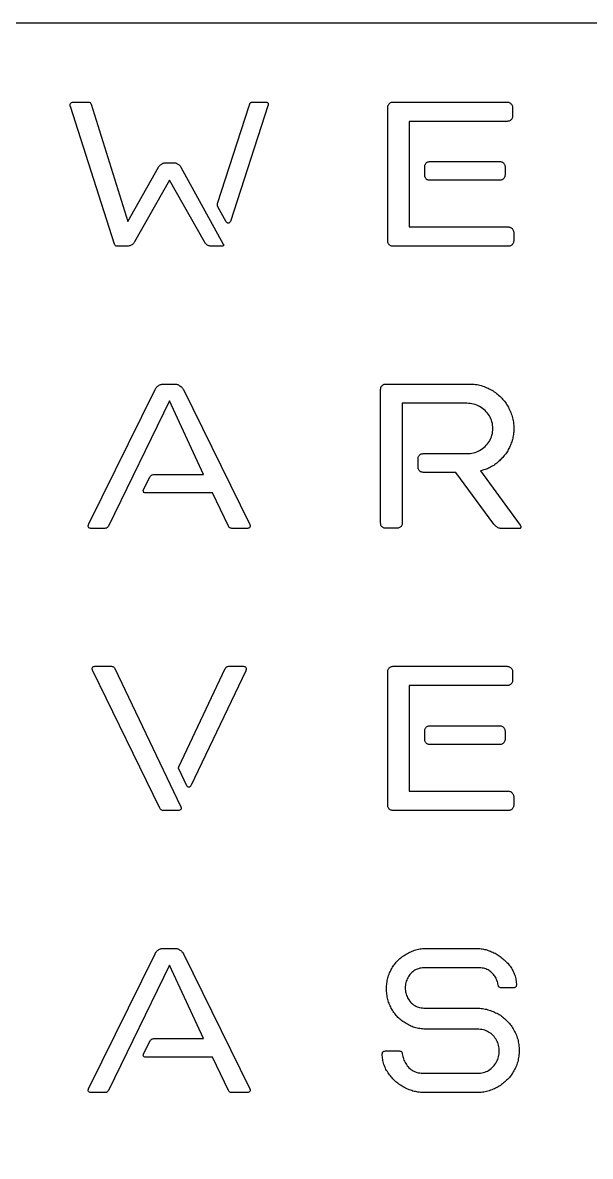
# Model space of a CAD drawing. Extents: x 0.1 to 64.9, y 0.1 to 64.9.
# Drawn here: x 16.29 to 32.5, y 32.49 to 64.9 of the extents above; entities that cross this region are included whole.
import ezdxf

# ---------------------------------------------------------------- set-up
doc = ezdxf.new("R2010")
doc.units = 0
doc.layers.add('Layer_2', color=7, linetype='CONTINUOUS')

msp = doc.modelspace()

# ---------------------------------------------------------------- linework, layer by layer
at = {"layer": 'Layer_2', "color": 7}
msp.add_lwpolyline([(0.090024, 64.89659), (64.90907, 64.89659), (64.90907, 0.09001), (0.090024, 0.09001)], close=True, dxfattribs=at)
for points in [[(17.74518, 62.627434), (18.168613, 62.627434)], [(18.248507, 62.563532), (19.295106, 59.216655), (20.17393, 60.766283)], [(22.866327, 62.627434), (23.241825, 62.627434)], [(26.861461, 62.627434), (30.129089, 62.627434)], [(18.919609, 58.569645), (17.657298, 62.499629)], [(21.859675, 59.727872), (22.762466, 62.523593)], [(23.29775, 62.523593), (22.227183, 59.216655)], [(26.717654, 58.649523), (26.717654, 62.475666)], [(30.280885, 62.475666), (30.280885, 62.220057)], [(30.129089, 62.076277), (27.33283, 62.076277), (27.33283, 59.056899)], [(27.91605, 60.926038), (29.921367, 60.926038)], [(20.373663, 60.894087), (20.621331, 60.894087)], [(20.813075, 60.766283), (22.019461, 58.569645)], [(27.772242, 60.534637), (27.772242, 60.782258)], [(30.065174, 60.782258), (30.065174, 60.534637)], [(21.484176, 58.633548), (20.485513, 60.398845), (19.486849, 58.633548)], [(29.921367, 60.390857), (27.91605, 60.390857)], [(22.107343, 59.200679), (21.867664, 59.632019)], [(27.33283, 59.056899), (30.169035, 59.056899)], [(30.312843, 58.905132), (30.312843, 58.649523)], [(19.287117, 58.505743), (18.999502, 58.505743)], [(21.987503, 58.505743), (21.683909, 58.505743)], [(30.169035, 58.505743), (26.861461, 58.505743)], [(20.289776, 54.563798), (20.665274, 54.563798)], [(26.65773, 54.567788), (29.054524, 54.567788)], [(18.180599, 50.569912), (20.074065, 54.41203)], [(20.880985, 54.41203), (22.774452, 50.569912)], [(26.513927, 50.589877), (26.513923, 54.41602)], [(20.042108, 51.983747), (21.456215, 51.983747), (20.481521, 54.084532), (18.739851, 50.50601)], [(28.974635, 54.016632), (27.129104, 54.016632), (27.129104, 50.589877)], [(27.728303, 52.578833), (28.974635, 52.578833)], [(27.584494, 52.187432), (27.584494, 52.435053)], [(19.746503, 51.552408), (19.922268, 51.90387)], [(29.749596, 50.565914), (28.663052, 52.043652), (27.728303, 52.043652)], [(29.366107, 52.083591), (30.500589, 50.533963)], [(22.167264, 50.50601), (21.711874, 51.456555), (19.794439, 51.456555)], [(18.64398, 50.442107), (18.244514, 50.442107)], [(22.710537, 50.442107), (22.263136, 50.442107)], [(26.977308, 50.446097), (26.657734, 50.446097)], [(30.468636, 50.43811), (29.965308, 50.43811)], [(20.209884, 42.442374), (18.29245, 46.372358)], [(18.356365, 46.500162), (18.827735, 46.500162)], [(18.923607, 46.43626), (20.801094, 42.506276)], [(20.753157, 43.624564), (22.079382, 46.43626)], [(22.662603, 46.372358), (21.096698, 43.081395)], [(22.175254, 46.500162), (22.598688, 46.500162)], [(26.717652, 42.522253), (26.717652, 46.348395)], [(26.86146, 46.500162), (30.129087, 46.500162)], [(30.280884, 46.348395), (30.280884, 46.092786)], [(30.129087, 45.949006), (27.332829, 45.949006), (27.332829, 42.929628)], [(27.916049, 44.798767), (29.921365, 44.798767)], [(27.772241, 44.407366), (27.772241, 44.654987)], [(30.065173, 44.654987), (30.065173, 44.407366)], [(29.921365, 44.263586), (27.916049, 44.263586)], [(20.984847, 43.081395), (20.753157, 43.56865)], [(27.332829, 42.929628), (30.169034, 42.929628)], [(30.312841, 42.777859), (30.312841, 42.522253)], [(20.72919, 42.378471), (20.305756, 42.378471)], [(30.169034, 42.378471), (26.86146, 42.378471)], [(18.180604, 34.442641), (20.07407, 38.284759)], [(20.289782, 38.436526), (20.665279, 38.436526)], [(20.880991, 38.284759), (22.774458, 34.442641)], [(27.824173, 38.436526), (29.24627, 38.436526)], [(20.042113, 35.856477), (21.45622, 35.856477), (20.481525, 37.957259), (18.739855, 34.378738)], [(29.302195, 37.885371), (27.792216, 37.885371)], [(30.300859, 37.310251), (29.957318, 37.310251)], [(27.792216, 36.727144), (29.262248, 36.727144)], [(29.278227, 36.128061), (27.824173, 36.128061)], [(19.746508, 35.425136), (19.922273, 35.776599)], [(22.167269, 34.378738), (21.711879, 35.329284), (19.794445, 35.329284)], [(26.649744, 35.505015), (27.04122, 35.505015)], [(27.752269, 34.865992), (29.278227, 34.865992)], [(18.643984, 34.314837), (18.244519, 34.314837)], [(22.710542, 34.314837), (22.263141, 34.314837)], [(29.262248, 34.314837), (27.760258, 34.314837)]]:
    msp.add_lwpolyline(points, dxfattribs=at)
for points, knots in [([(17.657298, 62.499629), (17.655678, 62.503429), (17.652279, 62.511402), (17.649832, 62.524985), (17.648478, 62.551055), (17.653733, 62.588964), (17.693441, 62.624568), (17.726705, 62.62641), (17.74518, 62.627434)], [0, 0, 0, 0, 0.012362, 0.025939, 0.041053, 0.091016, 0.134364, 0.188514, 0.188514, 0.188514, 0.188514]), ([(18.168613, 62.627434), (18.181447, 62.626374), (18.20581, 62.624361), (18.236588, 62.599499), (18.244362, 62.576038), (18.248507, 62.563532)], [0, 0, 0, 0, 0.037954, 0.072055, 0.110987, 0.110987, 0.110987, 0.110987]), ([(22.762466, 62.523593), (22.765801, 62.534936), (22.771839, 62.555477), (22.782842, 62.581807), (22.792753, 62.60513), (22.813513, 62.618061), (22.838145, 62.626291), (22.856469, 62.627034), (22.866327, 62.627434)], [0, 0, 0, 0, 0.035368, 0.064046, 0.086289, 0.109196, 0.13446, 0.163875, 0.163875, 0.163875, 0.163875]), ([(23.241825, 62.627434), (23.245709, 62.627014), (23.254364, 62.62608), (23.267905, 62.620222), (23.281017, 62.611447), (23.297016, 62.603638), (23.304607, 62.584857), (23.306164, 62.566256), (23.305205, 62.548929), (23.302771, 62.53537), (23.299371, 62.527394), (23.29775, 62.523593)], [0, 0, 0, 0, 0.011675, 0.026016, 0.043524, 0.059526, 0.077388, 0.100617, 0.115731, 0.129308, 0.14167, 0.14167, 0.14167, 0.14167]), ([(26.717654, 62.475666), (26.718416, 62.489101), (26.719883, 62.514934), (26.733778, 62.551063), (26.757827, 62.581924), (26.788395, 62.606576), (26.824065, 62.624293), (26.849146, 62.6264), (26.861461, 62.627434)], [0, 0, 0, 0, 0.040185, 0.077271, 0.114018, 0.1563, 0.194428, 0.231211, 0.231211, 0.231211, 0.231211]), ([(30.129089, 62.627434), (30.142552, 62.626477), (30.168755, 62.624616), (30.205646, 62.607819), (30.232691, 62.579249), (30.261266, 62.55221), (30.278067, 62.515326), (30.279929, 62.489127), (30.280885, 62.475666)], [0, 0, 0, 0, 0.0403, 0.078429, 0.118015, 0.157601, 0.195724, 0.236017, 0.236017, 0.236017, 0.236017]), ([(30.280885, 62.220057), (30.279851, 62.207744), (30.277744, 62.182667), (30.260023, 62.147004), (30.235366, 62.116442), (30.204498, 62.092398), (30.168363, 62.078506), (30.142526, 62.07704), (30.129089, 62.076277)], [0, 0, 0, 0, 0.036776, 0.0749, 0.11718, 0.153929, 0.191021, 0.231213, 0.231213, 0.231213, 0.231213]), ([(27.772242, 60.782258), (27.772998, 60.795699), (27.774452, 60.821544), (27.788438, 60.85759), (27.811004, 60.887285), (27.840705, 60.909846), (27.876758, 60.923829), (27.902607, 60.925282), (27.91605, 60.926038)], [0, 0, 0, 0, 0.040185, 0.077271, 0.114018, 0.150767, 0.187859, 0.228051, 0.228051, 0.228051, 0.228051]), ([(29.921367, 60.926038), (29.933326, 60.925225), (29.956857, 60.923626), (29.990261, 60.909508), (30.018477, 60.885723), (30.045386, 60.858617), (30.0624, 60.821967), (30.064232, 60.795736), (30.065174, 60.782258)], [0, 0, 0, 0, 0.035784, 0.070404, 0.106449, 0.146034, 0.184158, 0.224451, 0.224451, 0.224451, 0.224451]), ([(20.17393, 60.766283), (20.181508, 60.778124), (20.196543, 60.801617), (20.226457, 60.831559), (20.262221, 60.85432), (20.297183, 60.877102), (20.335393, 60.891313), (20.361133, 60.893179), (20.373663, 60.894087)], [0, 0, 0, 0, 0.042102, 0.083526, 0.125631, 0.169017, 0.208606, 0.246153, 0.246153, 0.246153, 0.246153]), ([(20.621331, 60.894087), (20.632382, 60.893118), (20.655799, 60.891065), (20.691219, 60.876717), (20.725426, 60.853012), (20.763538, 60.83267), (20.794184, 60.802404), (20.806842, 60.778201), (20.813075, 60.766283)], [0, 0, 0, 0, 0.033143, 0.070235, 0.112861, 0.157931, 0.199355, 0.239542, 0.239542, 0.239542, 0.239542]), ([(27.91605, 60.390857), (27.902607, 60.391613), (27.876758, 60.393067), (27.840705, 60.407049), (27.811004, 60.42961), (27.788438, 60.459305), (27.774452, 60.495352), (27.772998, 60.521197), (27.772242, 60.534637)], [0, 0, 0, 0, 0.040192, 0.077284, 0.114033, 0.150779, 0.187866, 0.228051, 0.228051, 0.228051, 0.228051]), ([(30.065174, 60.534637), (30.064232, 60.521159), (30.0624, 60.494929), (30.045386, 60.458278), (30.018477, 60.431173), (29.990261, 60.407387), (29.956857, 60.39327), (29.933326, 60.39167), (29.921367, 60.390857)], [0, 0, 0, 0, 0.040292, 0.078416, 0.118002, 0.154047, 0.188666, 0.224451, 0.224451, 0.224451, 0.224451]), ([(21.867664, 59.632019), (21.864521, 59.638748), (21.858642, 59.651337), (21.853084, 59.670165), (21.851227, 59.687321), (21.852254, 59.702531), (21.854647, 59.716096), (21.858052, 59.724071), (21.859675, 59.727872)], [0, 0, 0, 0, 0.02226, 0.041644, 0.0586, 0.073714, 0.087291, 0.099653, 0.099653, 0.099653, 0.099653]), ([(22.227183, 59.216655), (22.223255, 59.207219), (22.215862, 59.189457), (22.191767, 59.171646), (22.165965, 59.167356), (22.142205, 59.171096), (22.122518, 59.182608), (22.112618, 59.194398), (22.107343, 59.200679)], [0, 0, 0, 0, 0.030177, 0.056806, 0.085708, 0.106432, 0.127901, 0.152387, 0.152387, 0.152387, 0.152387]), ([(30.169035, 59.056899), (30.18104, 59.055891), (30.204989, 59.053878), (30.238851, 59.036649), (30.264695, 59.008488), (30.293252, 58.981696), (30.310017, 58.944786), (30.311883, 58.918591), (30.312843, 58.905132)], [0, 0, 0, 0, 0.035905, 0.071633, 0.110567, 0.150153, 0.188277, 0.228569, 0.228569, 0.228569, 0.228569]), ([(18.999502, 58.505743), (18.986669, 58.506803), (18.962305, 58.508816), (18.931527, 58.533678), (18.923753, 58.557139), (18.919609, 58.569645)], [0, 0, 0, 0, 0.037954, 0.072055, 0.110987, 0.110987, 0.110987, 0.110987]), ([(19.486849, 58.633548), (19.474038, 58.610781), (19.448127, 58.564737), (19.374025, 58.520134), (19.317529, 58.510779), (19.287117, 58.505743)], [0, 0, 0, 0, 0.077301, 0.156342, 0.248496, 0.248496, 0.248496, 0.248496]), ([(21.683909, 58.505743), (21.671395, 58.506428), (21.645926, 58.507822), (21.608307, 58.519524), (21.569866, 58.536414), (21.537329, 58.565365), (21.507106, 58.597019), (21.491789, 58.62142), (21.484176, 58.633548)], [0, 0, 0, 0, 0.037452, 0.076227, 0.11752, 0.1623, 0.205647, 0.248482, 0.248482, 0.248482, 0.248482]), ([(22.019461, 58.569645), (22.021105, 58.567355), (22.024905, 58.562061), (22.026917, 58.550757), (22.028067, 58.53651), (22.025317, 58.519091), (22.008454, 58.506652), (21.995098, 58.506073), (21.987503, 58.505743)], [0, 0, 0, 0, 0.008373, 0.019351, 0.03358, 0.051877, 0.068928, 0.091402, 0.091402, 0.091402, 0.091402]), ([(26.861461, 58.505743), (26.849173, 58.506563), (26.824453, 58.508214), (26.789368, 58.523048), (26.755243, 58.543323), (26.734962, 58.577442), (26.720125, 58.612522), (26.718474, 58.637237), (26.717654, 58.649523)], [0, 0, 0, 0, 0.036665, 0.073757, 0.113394, 0.153029, 0.190115, 0.226774, 0.226774, 0.226774, 0.226774]), ([(30.312843, 58.649523), (30.311806, 58.637212), (30.309696, 58.612138), (30.292005, 58.576448), (30.267374, 58.546179), (30.237802, 58.522383), (30.204558, 58.508127), (30.181006, 58.506547), (30.169035, 58.505743)], [0, 0, 0, 0, 0.036776, 0.0749, 0.11718, 0.153225, 0.187844, 0.223629, 0.223629, 0.223629, 0.223629]), ([(20.074065, 54.41203), (20.081614, 54.425631), (20.096514, 54.452473), (20.126437, 54.487532), (20.162693, 54.51763), (20.202363, 54.543089), (20.245889, 54.560504), (20.275433, 54.562721), (20.289776, 54.563798)], [0, 0, 0, 0, 0.046579, 0.091925, 0.137272, 0.187517, 0.233023, 0.275964, 0.275964, 0.275964, 0.275964]), ([(20.665274, 54.563798), (20.679312, 54.562738), (20.70771, 54.560594), (20.749153, 54.543697), (20.785338, 54.514878), (20.824922, 54.488461), (20.857596, 54.45297), (20.873193, 54.42567), (20.880985, 54.41203)], [0, 0, 0, 0, 0.04206, 0.085083, 0.131623, 0.180443, 0.227554, 0.274595, 0.274595, 0.274595, 0.274595]), ([(26.513923, 54.41602), (26.514697, 54.429442), (26.516185, 54.45525), (26.529929, 54.491555), (26.553992, 54.521032), (26.581381, 54.54798), (26.618009, 54.565021), (26.644247, 54.566849), (26.65773, 54.567788)], [0, 0, 0, 0, 0.040185, 0.077271, 0.114018, 0.153605, 0.191733, 0.232032, 0.232032, 0.232032, 0.232032]), ([(29.054524, 54.567788), (29.111774, 54.565573), (29.224403, 54.561215), (29.389278, 54.526612), (29.491218, 54.484749), (29.541871, 54.463947)], [0, 0, 0, 0, 0.171714, 0.33781, 0.501861, 0.501861, 0.501861, 0.501861]), ([(29.541871, 54.463947), (29.591695, 54.44104), (29.690331, 54.395691), (29.825356, 54.304165), (29.902689, 54.229618), (29.941337, 54.192363)], [0, 0, 0, 0, 0.16435, 0.325365, 0.486218, 0.486218, 0.486218, 0.486218]), ([(29.941337, 54.192363), (29.978599, 54.153723), (30.053157, 54.076407), (30.144702, 53.941409), (30.190061, 53.842789), (30.212973, 53.792974)], [0, 0, 0, 0, 0.160851, 0.321853, 0.486184, 0.486184, 0.486184, 0.486184]), ([(28.974635, 52.578833), (29.039516, 52.582978), (29.166745, 52.591108), (29.346564, 52.664905), (29.49885, 52.782115), (29.62484, 52.928064), (29.702478, 53.106083), (29.725369, 53.297732), (29.702478, 53.489381), (29.62484, 53.6674), (29.49885, 53.813349), (29.346564, 53.930559), (29.166745, 54.004356), (29.039516, 54.012486), (28.974635, 54.016632)], [0, 0, 0, 0, 0.194009, 0.38044, 0.572525, 0.766632, 0.952638, 1.145949, 1.339261, 1.525267, 1.719373, 1.911459, 2.09789, 2.291899, 2.291899, 2.291899, 2.291899]), ([(30.212973, 53.792974), (30.233855, 53.742331), (30.27588, 53.640414), (30.309305, 53.475563), (30.319991, 53.314079), (30.31168, 53.160149), (30.287798, 53.018032), (30.247601, 52.882085), (30.193377, 52.753365), (30.126566, 52.63271), (30.047027, 52.521356), (29.956073, 52.418889), (29.854071, 52.325702), (29.744294, 52.240779), (29.623129, 52.174248), (29.4976, 52.119517), (29.409958, 52.095572), (29.366107, 52.083591)], [0, 0, 0, 0, 0.164026, 0.330093, 0.501775, 0.648435, 0.791573, 0.933119, 1.072739, 1.209811, 1.346009, 1.482449, 1.620019, 1.760089, 1.897608, 2.03363, 2.16984, 2.16984, 2.16984, 2.16984]), ([(27.584494, 52.435053), (27.58525, 52.448493), (27.586704, 52.474338), (27.60069, 52.510385), (27.623256, 52.54008), (27.652957, 52.562641), (27.68901, 52.576623), (27.71486, 52.578077), (27.728303, 52.578833)], [0, 0, 0, 0, 0.040185, 0.077271, 0.114018, 0.150767, 0.187859, 0.228052, 0.228052, 0.228052, 0.228052]), ([(27.728303, 52.043652), (27.71486, 52.044408), (27.68901, 52.045861), (27.652957, 52.059844), (27.623256, 52.082405), (27.60069, 52.1121), (27.586704, 52.148146), (27.58525, 52.173991), (27.584494, 52.187432)], [0, 0, 0, 0, 0.040193, 0.077285, 0.114034, 0.150781, 0.187867, 0.228052, 0.228052, 0.228052, 0.228052]), ([(19.922268, 51.90387), (19.93015, 51.919639), (19.945278, 51.949906), (19.990257, 51.979694), (20.024251, 51.982351), (20.042108, 51.983747)], [0, 0, 0, 0, 0.052216, 0.100223, 0.153344, 0.153344, 0.153344, 0.153344]), ([(19.794439, 51.456555), (19.783578, 51.457268), (19.763679, 51.458576), (19.740784, 51.481718), (19.737923, 51.507058), (19.73905, 51.52705), (19.741482, 51.540635), (19.744883, 51.548608), (19.746503, 51.552408)], [0, 0, 0, 0, 0.031685, 0.058045, 0.089724, 0.104839, 0.118415, 0.130777, 0.130777, 0.130777, 0.130777]), ([(18.244514, 50.442107), (18.22908, 50.442936), (18.201386, 50.444422), (18.16898, 50.473335), (18.162327, 50.503906), (18.166902, 50.526884), (18.172617, 50.545454), (18.17761, 50.560753), (18.180599, 50.569912)], [0, 0, 0, 0, 0.045098, 0.080923, 0.121837, 0.13176, 0.151144, 0.180054, 0.180054, 0.180054, 0.180054]), ([(22.774452, 50.569912), (22.777441, 50.560753), (22.782434, 50.545454), (22.78815, 50.526884), (22.792724, 50.503906), (22.786071, 50.473335), (22.753665, 50.444422), (22.725971, 50.442936), (22.710537, 50.442107)], [0, 0, 0, 0, 0.02891, 0.048294, 0.058217, 0.09913, 0.134956, 0.180054, 0.180054, 0.180054, 0.180054]), ([(26.657734, 50.446097), (26.644291, 50.446853), (26.618442, 50.448307), (26.58239, 50.46229), (26.552689, 50.48485), (26.530123, 50.514545), (26.516137, 50.550592), (26.514683, 50.576437), (26.513927, 50.589877)], [0, 0, 0, 0, 0.040192, 0.077283, 0.114032, 0.150779, 0.187865, 0.22805, 0.22805, 0.22805, 0.22805]), ([(27.129104, 50.589877), (27.128165, 50.576397), (27.126336, 50.550163), (27.109291, 50.513541), (27.082339, 50.486158), (27.052855, 50.4621), (27.016544, 50.448359), (26.990732, 50.446871), (26.977308, 50.446097)], [0, 0, 0, 0, 0.040292, 0.078416, 0.118002, 0.15475, 0.191842, 0.232034, 0.232034, 0.232034, 0.232034]), ([(29.965308, 50.43811), (29.952498, 50.438814), (29.925874, 50.440278), (29.885855, 50.452317), (29.843931, 50.467577), (29.809787, 50.498292), (29.777069, 50.529672), (29.758772, 50.553809), (29.749596, 50.565914)], [0, 0, 0, 0, 0.038335, 0.079677, 0.125017, 0.170487, 0.215678, 0.261145, 0.261145, 0.261145, 0.261145]), ([(18.739851, 50.50601), (18.732465, 50.493476), (18.718534, 50.469836), (18.683578, 50.445809), (18.657324, 50.443355), (18.64398, 50.442107)], [0, 0, 0, 0, 0.043338, 0.081743, 0.121442, 0.121442, 0.121442, 0.121442]), ([(22.263136, 50.442107), (22.249791, 50.443355), (22.223537, 50.445809), (22.188582, 50.469836), (22.17465, 50.493476), (22.167264, 50.50601)], [0, 0, 0, 0, 0.039699, 0.078105, 0.121442, 0.121442, 0.121442, 0.121442]), ([(30.500589, 50.533963), (30.503809, 50.52846), (30.510304, 50.51736), (30.515391, 50.49813), (30.517477, 50.477478), (30.514136, 50.45506), (30.493981, 50.439282), (30.477784, 50.438533), (30.468636, 50.43811)], [0, 0, 0, 0, 0.019058, 0.038442, 0.058933, 0.081751, 0.102549, 0.129547, 0.129547, 0.129547, 0.129547]), ([(18.29245, 46.372358), (18.289461, 46.381517), (18.284468, 46.396816), (18.278753, 46.415386), (18.274179, 46.438364), (18.280832, 46.468935), (18.313237, 46.497847), (18.340932, 46.499334), (18.356365, 46.500162)], [0, 0, 0, 0, 0.02891, 0.048294, 0.058217, 0.099131, 0.134956, 0.180054, 0.180054, 0.180054, 0.180054]), ([(18.827735, 46.500162), (18.841079, 46.498915), (18.867334, 46.496461), (18.902289, 46.472434), (18.91622, 46.448794), (18.923607, 46.43626)], [0, 0, 0, 0, 0.039699, 0.078104, 0.121442, 0.121442, 0.121442, 0.121442]), ([(22.079382, 46.43626), (22.086769, 46.448794), (22.1007, 46.472434), (22.135655, 46.496461), (22.16191, 46.498915), (22.175254, 46.500162)], [0, 0, 0, 0, 0.043337, 0.081743, 0.121442, 0.121442, 0.121442, 0.121442]), ([(22.598688, 46.500162), (22.614121, 46.499334), (22.641816, 46.497847), (22.674222, 46.468935), (22.680874, 46.438364), (22.6763, 46.415386), (22.670585, 46.396816), (22.665592, 46.381517), (22.662603, 46.372358)], [0, 0, 0, 0, 0.045098, 0.080923, 0.121837, 0.13176, 0.151144, 0.180054, 0.180054, 0.180054, 0.180054]), ([(26.717652, 46.348395), (26.718415, 46.361829), (26.719882, 46.387662), (26.733777, 46.423791), (26.757826, 46.454653), (26.788394, 46.479305), (26.824064, 46.497022), (26.849145, 46.499128), (26.86146, 46.500162)], [0, 0, 0, 0, 0.040185, 0.077271, 0.114018, 0.156299, 0.194428, 0.231211, 0.231211, 0.231211, 0.231211]), ([(30.129087, 46.500162), (30.142551, 46.499206), (30.168754, 46.497344), (30.205644, 46.480548), (30.23269, 46.451978), (30.261264, 46.424939), (30.278066, 46.388055), (30.279927, 46.361856), (30.280884, 46.348395)], [0, 0, 0, 0, 0.0403, 0.078428, 0.118015, 0.1576, 0.195724, 0.236017, 0.236017, 0.236017, 0.236017]), ([(30.280884, 46.092786), (30.27985, 46.080473), (30.277743, 46.055396), (30.260022, 46.019733), (30.235364, 45.989171), (30.204497, 45.965127), (30.168362, 45.951235), (30.142524, 45.949769), (30.129087, 45.949006)], [0, 0, 0, 0, 0.036777, 0.0749, 0.11718, 0.153929, 0.191021, 0.231213, 0.231213, 0.231213, 0.231213]), ([(27.772241, 44.654987), (27.772997, 44.668428), (27.774451, 44.694272), (27.788437, 44.730319), (27.811003, 44.760014), (27.840704, 44.782575), (27.876756, 44.796557), (27.902606, 44.798011), (27.916049, 44.798767)], [0, 0, 0, 0, 0.040185, 0.077271, 0.114018, 0.150767, 0.187858, 0.228051, 0.228051, 0.228051, 0.228051]), ([(29.921365, 44.798767), (29.933325, 44.797954), (29.956855, 44.796355), (29.990259, 44.782237), (30.018476, 44.758451), (30.045385, 44.731346), (30.062398, 44.694695), (30.064231, 44.668465), (30.065173, 44.654987)], [0, 0, 0, 0, 0.035784, 0.070404, 0.106449, 0.146034, 0.184158, 0.224451, 0.224451, 0.224451, 0.224451]), ([(27.916049, 44.263586), (27.902606, 44.264342), (27.876756, 44.265795), (27.840704, 44.279778), (27.811003, 44.302339), (27.788437, 44.332034), (27.774451, 44.368081), (27.772997, 44.393925), (27.772241, 44.407366)], [0, 0, 0, 0, 0.040192, 0.077284, 0.114033, 0.15078, 0.187866, 0.228051, 0.228051, 0.228051, 0.228051]), ([(30.065173, 44.407366), (30.064231, 44.393888), (30.062398, 44.367658), (30.045385, 44.331007), (30.018476, 44.303902), (29.990259, 44.280116), (29.956855, 44.265998), (29.933325, 44.264399), (29.921365, 44.263586)], [0, 0, 0, 0, 0.040293, 0.078416, 0.118002, 0.154047, 0.188666, 0.224451, 0.224451, 0.224451, 0.224451]), ([(20.753157, 43.56865), (20.751537, 43.570641), (20.748129, 43.574827), (20.745655, 43.583278), (20.744884, 43.592904), (20.745795, 43.603403), (20.748453, 43.614211), (20.751563, 43.621056), (20.753157, 43.624564)], [0, 0, 0, 0, 0.007635, 0.016055, 0.025858, 0.036545, 0.047524, 0.059062, 0.059062, 0.059062, 0.059062]), ([(21.096698, 43.081395), (21.091526, 43.073636), (21.082103, 43.0595), (21.062475, 43.044648), (21.039626, 43.039985), (21.016631, 43.044038), (20.995849, 43.058682), (20.98866, 43.073523), (20.984847, 43.081395)], [0, 0, 0, 0, 0.027871, 0.050779, 0.071672, 0.096048, 0.118955, 0.144832, 0.144832, 0.144832, 0.144832]), ([(30.169034, 42.929628), (30.181038, 42.92862), (30.204988, 42.926607), (30.238849, 42.909379), (30.264694, 42.881217), (30.293251, 42.854425), (30.310015, 42.817515), (30.311882, 42.791319), (30.312841, 42.777859)], [0, 0, 0, 0, 0.035905, 0.071633, 0.110567, 0.150153, 0.188277, 0.22857, 0.22857, 0.22857, 0.22857]), ([(20.801094, 42.506276), (20.804236, 42.49955), (20.810113, 42.486968), (20.815684, 42.468098), (20.818417, 42.442472), (20.812259, 42.408741), (20.775567, 42.380559), (20.745963, 42.379226), (20.72919, 42.378471)], [0, 0, 0, 0, 0.022259, 0.041643, 0.0586, 0.099715, 0.137562, 0.187035, 0.187035, 0.187035, 0.187035]), ([(26.86146, 42.378471), (26.849171, 42.379291), (26.824452, 42.380942), (26.789367, 42.395776), (26.755242, 42.416051), (26.734961, 42.450171), (26.720123, 42.48525), (26.718473, 42.509966), (26.717652, 42.522253)], [0, 0, 0, 0, 0.036665, 0.073757, 0.113394, 0.153029, 0.190116, 0.226775, 0.226775, 0.226775, 0.226775]), ([(30.312841, 42.522253), (30.311805, 42.509941), (30.309695, 42.484867), (30.292004, 42.449176), (30.267372, 42.418907), (30.2378, 42.395111), (30.204556, 42.380855), (30.181005, 42.379274), (30.169034, 42.378471)], [0, 0, 0, 0, 0.036777, 0.074902, 0.117182, 0.153227, 0.187846, 0.22363, 0.22363, 0.22363, 0.22363]), ([(20.305756, 42.378471), (20.292412, 42.379718), (20.266157, 42.382173), (20.231202, 42.4062), (20.21727, 42.429841), (20.209884, 42.442374)], [0, 0, 0, 0, 0.039699, 0.078105, 0.121443, 0.121443, 0.121443, 0.121443]), ([(20.07407, 38.284759), (20.08162, 38.29836), (20.096519, 38.325202), (20.126443, 38.36026), (20.162698, 38.390358), (20.202369, 38.415817), (20.245894, 38.433231), (20.275438, 38.435449), (20.289782, 38.436526)], [0, 0, 0, 0, 0.046578, 0.091924, 0.137271, 0.187516, 0.233022, 0.275963, 0.275963, 0.275963, 0.275963]), ([(20.665279, 38.436526), (20.679318, 38.435466), (20.707716, 38.433322), (20.749158, 38.416424), (20.785344, 38.387606), (20.824928, 38.361189), (20.857601, 38.325698), (20.873198, 38.298399), (20.880991, 38.284759)], [0, 0, 0, 0, 0.04206, 0.085083, 0.131623, 0.180443, 0.227553, 0.274594, 0.274594, 0.274594, 0.274594]), ([(27.009263, 36.463548), (26.976895, 36.500045), (26.912141, 36.573059), (26.832655, 36.697253), (26.765414, 36.831361), (26.717567, 36.976691), (26.687965, 37.1297), (26.678549, 37.285996), (26.687901, 37.441395), (26.717171, 37.591947), (26.766327, 37.734077), (26.832025, 37.866306), (26.912353, 37.987297), (27.008529, 38.096757), (27.118842, 38.193745), (27.242212, 38.277368), (27.376811, 38.342942), (27.517811, 38.397813), (27.668839, 38.430544), (27.771941, 38.434515), (27.824173, 38.436526)], [0, 0, 0, 0, 0.146149, 0.292382, 0.440836, 0.595203, 0.749772, 0.907168, 1.063678, 1.215634, 1.365797, 1.513456, 1.657466, 1.80025, 1.949299, 2.097014, 2.245881, 2.397567, 2.550085, 2.706683, 2.706683, 2.706683, 2.706683]), ([(29.24627, 38.436526), (29.290781, 38.434785), (29.380584, 38.431273), (29.514855, 38.403311), (29.648375, 38.358052), (29.779336, 38.299296), (29.90345, 38.224875), (29.976698, 38.163574), (30.013243, 38.13299)], [0, 0, 0, 0, 0.133451, 0.269242, 0.409597, 0.555791, 0.699196, 0.841982, 0.841982, 0.841982, 0.841982]), ([(30.013243, 38.13299), (30.04911, 38.101695), (30.120654, 38.039271), (30.211233, 37.928241), (30.287841, 37.807194), (30.346779, 37.675887), (30.380203, 37.534709), (30.393033, 37.425075), (30.384988, 37.345232), (30.348096, 37.312801), (30.317743, 37.311163), (30.300859, 37.310251)], [0, 0, 0, 0, 0.142587, 0.284417, 0.427988, 0.571456, 0.714173, 0.860185, 0.905623, 0.94521, 0.994833, 0.994833, 0.994833, 0.994833]), ([(27.792216, 37.885371), (27.738399, 37.882175), (27.634622, 37.876012), (27.48993, 37.816979), (27.372375, 37.722143), (27.282726, 37.60202), (27.227688, 37.461278), (27.21161, 37.311464), (27.227388, 37.161974), (27.280053, 37.022317), (27.364153, 36.897081), (27.48268, 36.798896), (27.630352, 36.736819), (27.736859, 36.730453), (27.792216, 36.727144)], [0, 0, 0, 0, 0.16087, 0.310213, 0.459929, 0.609047, 0.754911, 0.907713, 1.056887, 1.2018, 1.351236, 1.504437, 1.657254, 1.822635, 1.822635, 1.822635, 1.822635]), ([(29.957318, 37.310251), (29.941634, 37.311402), (29.91249, 37.313539), (29.87707, 37.345679), (29.86467, 37.420506), (29.84071, 37.521944), (29.77705, 37.642529), (29.68937, 37.744232), (29.581732, 37.828019), (29.448054, 37.877471), (29.352315, 37.882656), (29.302195, 37.885371)], [0, 0, 0, 0, 0.046135, 0.085721, 0.132052, 0.267892, 0.400092, 0.535454, 0.6686, 0.805118, 0.955105, 0.955105, 0.955105, 0.955105]), ([(29.262248, 36.727144), (29.316231, 36.725086), (29.422802, 36.721021), (29.579369, 36.688979), (29.676983, 36.650477), (29.725628, 36.631289)], [0, 0, 0, 0, 0.161912, 0.319642, 0.476328, 0.476328, 0.476328, 0.476328]), ([(29.725628, 36.631289), (29.773656, 36.610167), (29.868609, 36.568409), (29.998417, 36.482204), (30.072239, 36.411167), (30.109115, 36.375682)], [0, 0, 0, 0, 0.157235, 0.310857, 0.464187, 0.464187, 0.464187, 0.464187]), ([(27.824173, 36.128061), (27.77194, 36.129848), (27.668996, 36.133369), (27.518607, 36.164028), (27.374851, 36.211831), (27.243355, 36.283849), (27.119165, 36.365545), (27.045815, 36.430953), (27.009263, 36.463548)], [0, 0, 0, 0, 0.15654, 0.308523, 0.458709, 0.609196, 0.756912, 0.90364, 0.90364, 0.90364, 0.90364]), ([(30.109115, 36.375682), (30.144882, 36.338782), (30.216688, 36.2647), (30.304483, 36.134723), (30.375311, 35.994026), (30.430227, 35.844275), (30.461905, 35.685414), (30.472057, 35.520704), (30.461882, 35.355064), (30.429659, 35.193848), (30.377369, 35.04205), (30.303937, 34.903184), (30.215781, 34.776562), (30.111243, 34.665206), (29.997046, 34.56348), (29.867737, 34.478024), (29.727401, 34.40837), (29.579071, 34.353688), (29.422879, 34.320782), (29.316257, 34.316836), (29.262248, 34.314837)], [0, 0, 0, 0, 0.153925, 0.30903, 0.468201, 0.625698, 0.786009, 0.952319, 1.119515, 1.282435, 1.444115, 1.59934, 1.752258, 1.905528, 2.056498, 2.210121, 2.368911, 2.525596, 2.683326, 2.845239, 2.845239, 2.845239, 2.845239]), ([(29.278227, 34.865992), (29.335713, 34.869715), (29.447501, 34.876954), (29.603527, 34.945201), (29.730487, 35.053276), (29.82834, 35.187335), (29.889231, 35.341401), (29.907517, 35.504712), (29.889438, 35.667242), (29.828643, 35.818975), (29.730242, 35.949106), (29.60271, 36.052594), (29.447031, 36.117629), (29.335659, 36.124511), (29.278227, 36.128061)], [0, 0, 0, 0, 0.171764, 0.334012, 0.500396, 0.666931, 0.827134, 0.991603, 1.155192, 1.312919, 1.475881, 1.639459, 1.800676, 1.972333, 1.972333, 1.972333, 1.972333]), ([(19.922273, 35.776599), (19.930155, 35.792368), (19.945283, 35.822635), (19.990263, 35.852423), (20.024256, 35.855081), (20.042113, 35.856477)], [0, 0, 0, 0, 0.052217, 0.100224, 0.153345, 0.153345, 0.153345, 0.153345]), ([(19.794445, 35.329284), (19.783583, 35.329997), (19.763684, 35.331305), (19.74079, 35.354446), (19.737928, 35.379787), (19.739055, 35.399778), (19.741487, 35.413364), (19.744888, 35.421337), (19.746508, 35.425136)], [0, 0, 0, 0, 0.031685, 0.058045, 0.089724, 0.104839, 0.118415, 0.130777, 0.130777, 0.130777, 0.130777]), ([(26.665723, 34.977822), (26.644825, 35.024256), (26.6033, 35.116522), (26.570534, 35.265908), (26.558086, 35.381782), (26.56518, 35.465401), (26.601478, 35.501858), (26.632701, 35.5039), (26.649744, 35.505015)], [0, 0, 0, 0, 0.152458, 0.302937, 0.455143, 0.504924, 0.546348, 0.596139, 0.596139, 0.596139, 0.596139]), ([(27.04122, 35.505015), (27.058085, 35.504108), (27.088403, 35.502478), (27.125528, 35.469991), (27.127858, 35.440759), (27.129103, 35.425136)], [0, 0, 0, 0, 0.049624, 0.08921, 0.134649, 0.134649, 0.134649, 0.134649]), ([(27.129103, 35.425136), (27.138843, 35.37544), (27.158074, 35.277316), (27.223829, 35.140134), (27.2883, 35.064121), (27.320846, 35.025748)], [0, 0, 0, 0, 0.151548, 0.299225, 0.449782, 0.449782, 0.449782, 0.449782]), ([(27.320846, 35.025748), (27.360156, 34.993742), (27.439315, 34.92929), (27.590282, 34.875226), (27.69686, 34.86915), (27.752269, 34.865992)], [0, 0, 0, 0, 0.151275, 0.304626, 0.470689, 0.470689, 0.470689, 0.470689]), ([(26.945349, 34.626359), (26.909341, 34.661101), (26.837396, 34.730515), (26.743497, 34.848633), (26.691733, 34.934617), (26.665723, 34.977822)], [0, 0, 0, 0, 0.150007, 0.299716, 0.45091, 0.45091, 0.45091, 0.45091]), ([(18.244519, 34.314837), (18.229086, 34.315665), (18.201392, 34.317151), (18.168986, 34.346063), (18.162332, 34.376633), (18.166908, 34.399609), (18.172623, 34.418179), (18.177615, 34.433481), (18.180604, 34.442641)], [0, 0, 0, 0, 0.045098, 0.080923, 0.121836, 0.131755, 0.151139, 0.180054, 0.180054, 0.180054, 0.180054]), ([(18.739855, 34.378738), (18.732469, 34.366204), (18.718538, 34.342564), (18.683582, 34.318538), (18.657328, 34.316084), (18.643984, 34.314837)], [0, 0, 0, 0, 0.043337, 0.081742, 0.121441, 0.121441, 0.121441, 0.121441]), ([(22.263141, 34.314837), (22.249797, 34.316084), (22.223542, 34.318538), (22.188587, 34.342564), (22.174655, 34.366204), (22.167269, 34.378738)], [0, 0, 0, 0, 0.039699, 0.078104, 0.121441, 0.121441, 0.121441, 0.121441]), ([(22.774458, 34.442641), (22.777447, 34.433483), (22.78244, 34.418183), (22.788155, 34.399612), (22.792729, 34.376634), (22.786077, 34.346063), (22.75367, 34.317151), (22.725976, 34.315665), (22.710542, 34.314837)], [0, 0, 0, 0, 0.02891, 0.048295, 0.058219, 0.099131, 0.134956, 0.180055, 0.180055, 0.180055, 0.180055]), ([(27.328836, 34.394715), (27.283429, 34.415453), (27.192719, 34.456881), (27.064127, 34.534593), (26.985032, 34.595701), (26.945349, 34.626359)], [0, 0, 0, 0, 0.14968, 0.299019, 0.449387, 0.449387, 0.449387, 0.449387]), ([(27.760258, 34.314837), (27.712221, 34.316618), (27.615423, 34.320207), (27.470322, 34.347431), (27.376446, 34.378804), (27.328836, 34.394715)], [0, 0, 0, 0, 0.144081, 0.290333, 0.440832, 0.440832, 0.440832, 0.440832])]:
    msp.add_open_spline(points, degree=3, knots=knots, dxfattribs=at)

doc.saveas('drawing.dxf')
